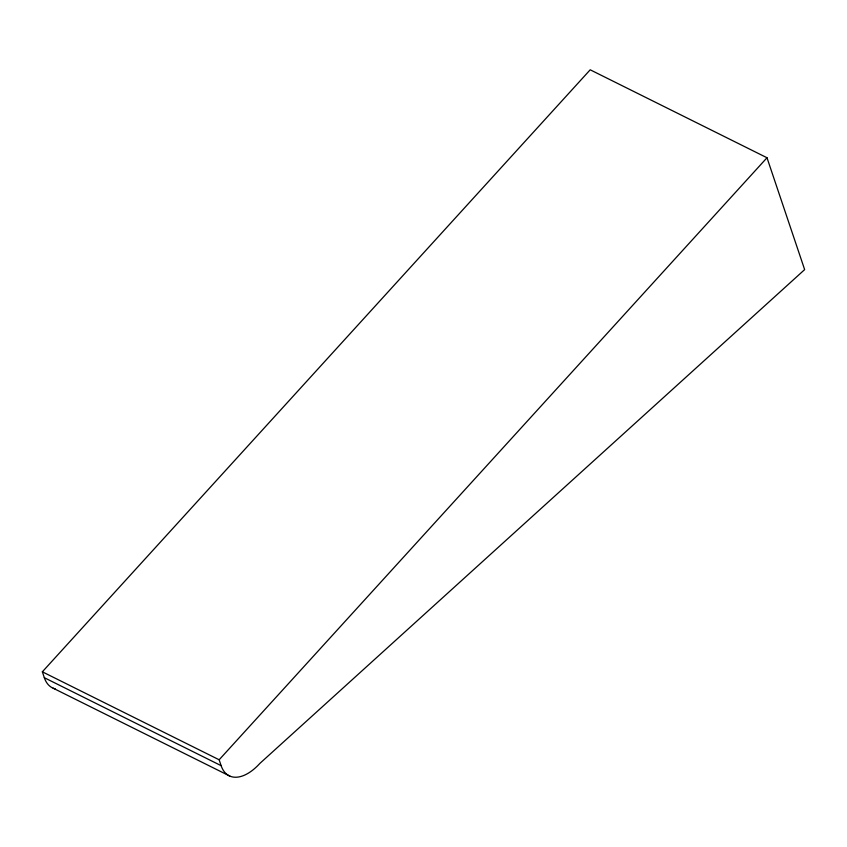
<?xml version="1.0" encoding="UTF-8"?>
<svg xmlns="http://www.w3.org/2000/svg" width="847" height="847" viewBox="0 0 847 847"><rect width="100%" height="100%" fill="white"/><g stroke="black" fill="none" stroke-linecap="round" stroke-linejoin="round"><path stroke-width="1.27" d="M42.35 671.819L590.2 69.803L767.001 157.754L804.65 269.611L259.87 763.412A46.691 24.902 -63.6 0 1 221.131 765.667L44.33 677.706L42.35 671.819L219.151 759.78L221.131 765.667M219.151 759.78L767.001 157.754M53.149 688.188L229.95 776.138M55.224 688.865A46.691 24.902 -63.6 0 1 44.33 677.706"/></g></svg>
